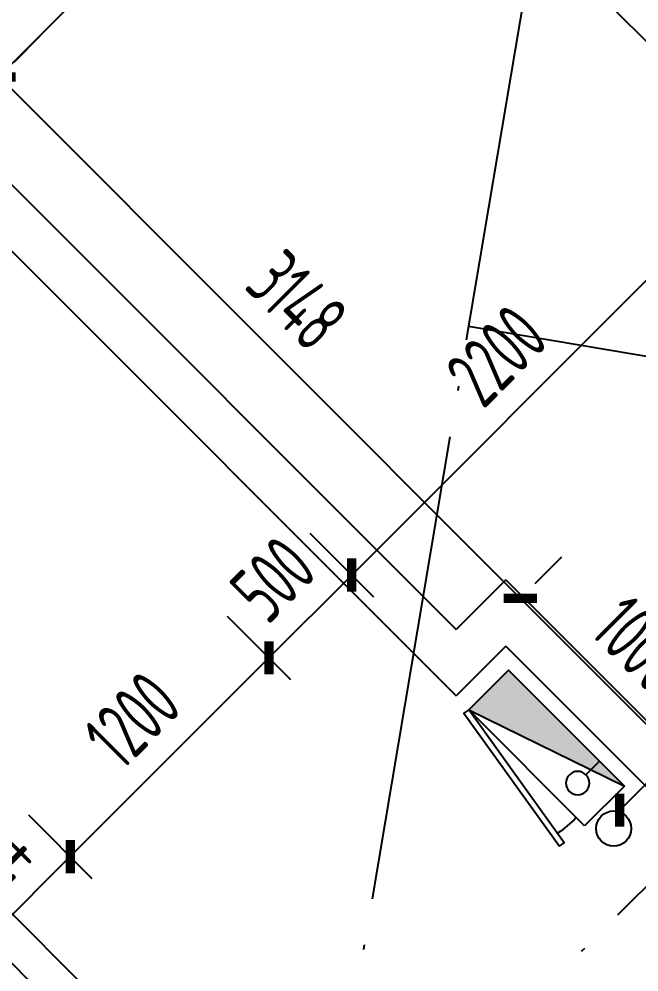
# Model space of a CAD drawing. Extents: x -936 to 12807311, y 101 to 1511157.
# Drawn here: x 12242446 to 12245094, y 1202383 to 1206451 of the extents above; entities that cross this region are included whole.
import ezdxf

# ---------------------------------------------------------------- set-up
doc = ezdxf.new("R2010")
doc.units = 0
doc.header["$LTSCALE"] = 1000
doc.header["$MEASUREMENT"] = 0
doc.linetypes.add('PX-GRID-T2$0$DOTE', pattern=[2.42, 2, -0.2, 0.02, -0.2])
doc.linetypes.add('TX-GRID-T2$0$DOTE', pattern=[2.42, 2, -0.2, 0.02, -0.2])
for name, color, linetype in [('PX-GRID-T2$0$DOTE', 1, 'Continuous'), ('PX-PLAN-F2-T2$0$0P-FE-FH-V', 3, 'Continuous'), ('PX-PLAN-F2-T2$0$0P-FE-HY（消火栓）', 1, 'Continuous'), ('PX-PLAN-F2-T2$0$PUB_DIM', 3, 'Continuous'), ('PX-PLAN-F2-T2$0$WALL', 9, 'Continuous'), ('TX-GRID-T2$0$DOTE', 1, 'Continuous'), ('TX-GRID-T2$0$PUB_DIM', 3, 'Continuous')]:
    doc.layers.add(name, color=color, linetype=linetype)
doc.styles.add('PX-PLAN-F2-T2$0$XD2008_T3', font='xd-hzs.shx', dxfattribs={"width": 0.7, "bigfont": 'xd-hztxt.shx'})
doc.styles.add('TX-GRID-T2$0$XD2008_T3', font='xd-hzs.shx', dxfattribs={"width": 0.7, "bigfont": 'xd-hztxt.shx'})
doc.dimstyles.new('PX-PLAN-F2-T2$0$_TCH_ARCH&&100', dxfattribs={"dimtxt": 250, "dimasz": 100, "dimexe": 250, "dimexo": 300, "dimgap": 100, "dimtad": 1, "dimdec": 0, "dimzin": 0, "dimdsep": 46, "dimtxsty": 'PX-PLAN-F2-T2$0$XD2008_T3', "dimblk": 'PX-PLAN-F2-T2$0$_ArchTick', "dimcen": 0.09, "dimclrd": 1, "dimclrt": 4, "dimazin": 2, "dimtfac": 1, "dimtdec": 0, "dimtix": 1, "dimtmove": 2, "dimatfit": 3, "dimfxl": 0, "dimtolj": 1, "dimtzin": 0, "dimarcsym": 0})
doc.dimstyles.new('TX-GRID-T2$0$_TCH_ARCH&&100', dxfattribs={"dimtxt": 350, "dimasz": 200, "dimexe": 250, "dimexo": 300, "dimgap": 100, "dimtad": 1, "dimdec": 0, "dimzin": 0, "dimdsep": 46, "dimtxsty": 'TX-GRID-T2$0$XD2008_T3', "dimblk": 'TX-GRID-T2$0$_ArchTick', "dimcen": 0.09, "dimclrd": 1, "dimclre": 1, "dimclrt": 4, "dimazin": 2, "dimtfac": 1, "dimtdec": 0, "dimtix": 1, "dimtmove": 2, "dimatfit": 3, "dimfxl": 0, "dimtolj": 1, "dimtzin": 0, "dimarcsym": 0})

# ---------------------------------------------------------------- blocks, each defined once
blk = doc.blocks.new('PX-PLAN-F2-T2$0$室内单口消火栓(平面)')
at = {"layer": 'PX-PLAN-F2-T2$0$0P-FE-HY（消火栓）'}
h = blk.add_hatch(color=256, dxfattribs=at)
h.dxf.hatch_style = 1
h.paths.add_polyline_path([(704, 0), (4, 0), (4, 240)])
for p, q in [((4, 0), (4, 240)), ((4, 240), (704, 0)), ((704, 240), (4, 240)), ((704, 0), (704, 240)), ((554, 81.8), (554, 0.3)), ((704, 0), (4, 0))]:
    blk.add_line(p, q, dxfattribs=at)
blk.add_lwpolyline([(689.8, 377.5), (694.1, 352.9), (4, 240), (-0.3, 264.6)], close=True, dxfattribs=at)
blk.add_circle((554, 131.8), 50, dxfattribs=at)
blk.add_arc((54, 240), 600, 0.0003, 9.9999, dxfattribs=at)
blk = doc.blocks.new('PX-PLAN-F2-T2$0$A$C77842B79')
at = {"layer": 'PX-PLAN-F2-T2$0$0P-FE-FH-V'}
blk.add_circle((28473.4, 35073.4, 0), 75, dxfattribs=at)
at = {"layer": 'PX-PLAN-F2-T2$0$0P-FE-HY（消火栓）', "xscale": -0.9999999999999994, "rotation": 144.5631989014368}
blk.add_blockref('PX-PLAN-F2-T2$0$室内单口消火栓(平面)', (27914.4, 35667.6, 0), dxfattribs=at)
blk = doc.blocks.new('PX-PLAN-F2-T2$0$_ArchTick')
at = {"color": 0, "linetype": 'ByBlock', "const_width": 0.4}
blk.add_lwpolyline([(-0.5, -0.5), (0.5, 0.5)], dxfattribs=at)
blk = doc.blocks.new('*D794')
at = {"layer": 'Defpoints', "color": 0, "transparency": 16777216}
for p in [(12242665, 1202875.3), (12242971.3, 1202569), (12242600.8, 1202198.5)]:
    blk.add_point(p, dxfattribs=at)
at = {"layer": 'PX-PLAN-F2-T2$0$PUB_DIM', "color": 0, "lineweight": -2, "transparency": 16777216}
for p, q in [((12242759.1, 1202781.1), (12242488.2, 1203052.1)), ((12242388.7, 1202410.7), (12242117.7, 1202681.6))]:
    blk.add_line(p, q, dxfattribs=at)
at = {"layer": 'PX-PLAN-F2-T2$0$PUB_DIM', "color": 1, "lineweight": -2, "transparency": 16777216}
blk.add_line((12242294.5, 1202504.9), (12242665, 1202875.3), dxfattribs=at)
at = {"layer": 'PX-PLAN-F2-T2$0$PUB_DIM', "color": 1, "lineweight": -2, "transparency": 16777216, "xscale": 100, "yscale": 100, "zscale": 100}
for p, rotation in [((12242665, 1202875.3), 45.00024613486259), ((12242294.5, 1202504.9), 225.0002461348626)]:
    blk.add_blockref('PX-PLAN-F2-T2$0$_ArchTick', p, dxfattribs=dict(at, rotation=rotation))
at = {"layer": 'PX-PLAN-F2-T2$0$PUB_DIM', "color": 4, "transparency": 16777216, "insert": (12242320.6, 1202849.2), "char_height": 250, "attachment_point": 5, "rotation": 45.0002, "style": 'PX-PLAN-F2-T2$0$XD2008_T3'}
blk.add_mtext('\\A1;524', dxfattribs=at)
blk = doc.blocks.new('*D795')
at = {"layer": 'Defpoints', "color": 0, "transparency": 16777216}
for p in [(12243513.5, 1203723.9), (12243819.8, 1203417.5), (12242971.3, 1202569)]:
    blk.add_point(p, dxfattribs=at)
at = {"layer": 'PX-PLAN-F2-T2$0$PUB_DIM', "color": 0, "lineweight": -2, "transparency": 16777216}
for p, q in [((12243607.7, 1203629.7), (12243336.7, 1203900.6)), ((12242759.1, 1202781.1), (12242488.2, 1203052.1))]:
    blk.add_line(p, q, dxfattribs=at)
at = {"layer": 'PX-PLAN-F2-T2$0$PUB_DIM', "color": 1, "lineweight": -2, "transparency": 16777216}
blk.add_line((12242665, 1202875.3), (12243513.5, 1203723.9), dxfattribs=at)
at = {"layer": 'PX-PLAN-F2-T2$0$PUB_DIM', "color": 1, "lineweight": -2, "transparency": 16777216, "xscale": 100, "yscale": 100, "zscale": 100}
for p, rotation in [((12243513.5, 1203723.9), 45.00024613489575), ((12242665, 1202875.3), 225.0002461348957)]:
    blk.add_blockref('PX-PLAN-F2-T2$0$_ArchTick', p, dxfattribs=dict(at, rotation=rotation))
at = {"layer": 'PX-PLAN-F2-T2$0$PUB_DIM', "color": 4, "transparency": 16777216, "insert": (12242930.1, 1203458.7), "char_height": 250, "attachment_point": 5, "rotation": 45.0002, "style": 'PX-PLAN-F2-T2$0$XD2008_T3'}
blk.add_mtext('\\A1;1200', dxfattribs=at)
blk = doc.blocks.new('*D796')
at = {"layer": 'Defpoints', "color": 0, "transparency": 16777216}
for p in [(12243867, 1204077.4), (12244173.4, 1203771.1), (12243819.8, 1203417.5)]:
    blk.add_point(p, dxfattribs=at)
at = {"layer": 'PX-PLAN-F2-T2$0$PUB_DIM', "color": 0, "lineweight": -2, "transparency": 16777216}
for p, q in [((12243961.2, 1203983.2), (12243690.3, 1204254.2)), ((12243607.7, 1203629.7), (12243336.7, 1203900.6))]:
    blk.add_line(p, q, dxfattribs=at)
at = {"layer": 'PX-PLAN-F2-T2$0$PUB_DIM', "color": 1, "lineweight": -2, "transparency": 16777216}
blk.add_line((12243513.5, 1203723.9), (12243867, 1204077.4), dxfattribs=at)
at = {"layer": 'PX-PLAN-F2-T2$0$PUB_DIM', "color": 1, "lineweight": -2, "transparency": 16777216, "xscale": 100, "yscale": 100, "zscale": 100}
for p, rotation in [((12243867, 1204077.4), 45.00024613491259), ((12243513.5, 1203723.9), 225.0002461349126)]:
    blk.add_blockref('PX-PLAN-F2-T2$0$_ArchTick', p, dxfattribs=dict(at, rotation=rotation))
at = {"layer": 'PX-PLAN-F2-T2$0$PUB_DIM', "color": 4, "transparency": 16777216, "insert": (12243531.2, 1204059.7), "char_height": 250, "attachment_point": 5, "rotation": 45.0002, "style": 'PX-PLAN-F2-T2$0$XD2008_T3'}
blk.add_mtext('\\A1;500', dxfattribs=at)
blk = doc.blocks.new('*D797')
at = {"layer": 'Defpoints', "color": 0, "transparency": 16777216}
for p in [(12245422.7, 1205633.1), (12245729, 1205326.8), (12244173.4, 1203771.1)]:
    blk.add_point(p, dxfattribs=at)
at = {"layer": 'PX-PLAN-F2-T2$0$PUB_DIM', "color": 0, "lineweight": -2, "transparency": 16777216}
for p, q in [((12245516.9, 1205538.9), (12245245.9, 1205809.9)), ((12243961.2, 1203983.2), (12243690.3, 1204254.2))]:
    blk.add_line(p, q, dxfattribs=at)
at = {"layer": 'PX-PLAN-F2-T2$0$PUB_DIM', "color": 1, "lineweight": -2, "transparency": 16777216}
blk.add_line((12243867, 1204077.4), (12245422.7, 1205633.1), dxfattribs=at)
at = {"layer": 'PX-PLAN-F2-T2$0$PUB_DIM', "color": 1, "lineweight": -2, "transparency": 16777216, "xscale": 100, "yscale": 100, "zscale": 100}
for p, rotation in [((12245422.7, 1205633.1), 45.00024613485452), ((12243867, 1204077.4), 225.0002461348545)]:
    blk.add_blockref('PX-PLAN-F2-T2$0$_ArchTick', p, dxfattribs=dict(at, rotation=rotation))
at = {"layer": 'PX-PLAN-F2-T2$0$PUB_DIM', "color": 4, "transparency": 16777216, "insert": (12244485.8, 1205014.3), "char_height": 250, "attachment_point": 5, "rotation": 45.0002, "style": 'PX-PLAN-F2-T2$0$XD2008_T3'}
blk.add_mtext('\\A1;2200', dxfattribs=at)
blk = doc.blocks.new('*D850')
at = {"layer": 'Defpoints', "color": 0, "transparency": 16777216}
for p in [(12246356.4, 1204557.9), (12246426.5, 1204487.9), (12244942.2, 1203143.7)]:
    blk.add_point(p, dxfattribs=at)
at = {"layer": 'PX-PLAN-F2-T2$0$PUB_DIM', "color": 1, "lineweight": -2, "transparency": 16777216}
blk.add_line((12245012.2, 1203073.6), (12246426.5, 1204487.9), dxfattribs=at)
at = {"layer": 'PX-PLAN-F2-T2$0$PUB_DIM', "color": 0, "lineweight": -2, "transparency": 16777216}
for p, q in [((12246568.6, 1204345.8), (12246603.3, 1204311.1)), ((12245154.3, 1202931.6), (12245189, 1202896.9))]:
    blk.add_line(p, q, dxfattribs=at)
at = {"layer": 'PX-PLAN-F2-T2$0$PUB_DIM', "color": 1, "lineweight": -2, "transparency": 16777216, "xscale": 100, "yscale": 100, "zscale": 100}
for p, rotation in [((12246426.5, 1204487.9), 45.00009177757828), ((12245012.2, 1203073.6), 225.0000917775782)]:
    blk.add_blockref('PX-PLAN-F2-T2$0$_ArchTick', p, dxfattribs=dict(at, rotation=rotation))
at = {"layer": 'PX-PLAN-F2-T2$0$PUB_DIM', "color": 4, "transparency": 16777216, "insert": (12245560.3, 1203939.9), "char_height": 250, "attachment_point": 5, "rotation": 45.0001, "style": 'PX-PLAN-F2-T2$0$XD2008_T3'}
blk.add_mtext('\\A1;2000', dxfattribs=at)
blk = doc.blocks.new('*D859')
at = {"layer": 'Defpoints', "color": 0, "transparency": 16777216}
for p in [(12242212.6, 1206055.2), (12244587.5, 1203978), (12244438.6, 1203829.2)]:
    blk.add_point(p, dxfattribs=at)
at = {"layer": 'PX-PLAN-F2-T2$0$PUB_DIM', "color": 0, "lineweight": -2, "transparency": 16777216}
for p, q in [((12242424.7, 1206267.3), (12242538.2, 1206380.8)), ((12244650.8, 1204041.3), (12244764.3, 1204154.8))]:
    blk.add_line(p, q, dxfattribs=at)
at = {"layer": 'PX-PLAN-F2-T2$0$PUB_DIM', "color": 1, "lineweight": -2, "transparency": 16777216}
blk.add_line((12242361.4, 1206204.1), (12244587.5, 1203978), dxfattribs=at)
at = {"layer": 'PX-PLAN-F2-T2$0$PUB_DIM', "color": 1, "lineweight": -2, "transparency": 16777216, "xscale": 100, "yscale": 100, "zscale": 100}
for p, rotation in [((12242361.4, 1206204.1), 135.0002461355401), ((12244587.5, 1203978), 315.0002461355401)]:
    blk.add_blockref('PX-PLAN-F2-T2$0$_ArchTick', p, dxfattribs=dict(at, rotation=rotation))
at = {"layer": 'PX-PLAN-F2-T2$0$PUB_DIM', "color": 4, "transparency": 16777216, "insert": (12243633.6, 1205250.1), "char_height": 250, "attachment_point": 5, "rotation": 315.0002, "style": 'PX-PLAN-F2-T2$0$XD2008_T3'}
blk.add_mtext('\\A1;3148', dxfattribs=at)
blk = doc.blocks.new('*D860')
at = {"layer": 'Defpoints', "color": 0, "transparency": 16777216}
for p in [(12244438.6, 1203829.2), (12245294.6, 1203270.9), (12245145.7, 1203122.1)]:
    blk.add_point(p, dxfattribs=at)
at = {"layer": 'PX-PLAN-F2-T2$0$PUB_DIM', "color": 0, "lineweight": -2, "transparency": 16777216}
for p, q in [((12244650.8, 1204041.3), (12244764.3, 1204154.8)), ((12245357.9, 1203334.2), (12245471.4, 1203447.7))]:
    blk.add_line(p, q, dxfattribs=at)
at = {"layer": 'PX-PLAN-F2-T2$0$PUB_DIM', "color": 1, "lineweight": -2, "transparency": 16777216}
blk.add_line((12244587.5, 1203978), (12245294.6, 1203270.9), dxfattribs=at)
at = {"layer": 'PX-PLAN-F2-T2$0$PUB_DIM', "color": 1, "lineweight": -2, "transparency": 16777216, "xscale": 100, "yscale": 100, "zscale": 100}
for p, rotation in [((12244587.5, 1203978), 135.000246135548), ((12245294.6, 1203270.9), 315.000246135548)]:
    blk.add_blockref('PX-PLAN-F2-T2$0$_ArchTick', p, dxfattribs=dict(at, rotation=rotation))
at = {"layer": 'PX-PLAN-F2-T2$0$PUB_DIM', "color": 4, "transparency": 16777216, "insert": (12245100.1, 1203783.6), "char_height": 250, "attachment_point": 5, "rotation": 315.0002, "style": 'PX-PLAN-F2-T2$0$XD2008_T3'}
blk.add_mtext('\\A1;1000', dxfattribs=at)
blk = doc.blocks.new('PX-GRID-T2')
at = {"layer": 'PX-GRID-T2$0$DOTE', "linetype": 'PX-GRID-T2$0$DOTE'}
for p, q in [((12245896.9, 1214212.6), (12236203.4, 1156756.7)), ((12244366.3, 1205140.5), (12275723.2, 1199850.3))]:
    blk.add_line(p, q, dxfattribs=at)
blk = doc.blocks.new('TX-GRID-T2$0$_ArchTick')
at = {"color": 0, "linetype": 'ByBlock', "const_width": 0.4}
blk.add_lwpolyline([(-0.5, -0.5), (0.5, 0.5)], dxfattribs=at)
blk = doc.blocks.new('*D2303')
at = {"layer": 'Defpoints', "color": 0, "transparency": 16777216}
for p in [(12245030.5, 1208875.9), (12248707.5, 1206330.3), (12248141.8, 1205764.6)]:
    blk.add_point(p, dxfattribs=at)
at = {"layer": 'TX-GRID-T2$0$PUB_DIM', "color": 1, "lineweight": -2, "transparency": 16777216}
for p, q in [((12245242.7, 1209088), (12245773, 1209618.3)), ((12245596.2, 1209441.6), (12248707.5, 1206330.3)), ((12248354, 1205976.7), (12248884.3, 1206507.1))]:
    blk.add_line(p, q, dxfattribs=at)
at = {"layer": 'TX-GRID-T2$0$PUB_DIM', "color": 1, "lineweight": -2, "transparency": 16777216, "xscale": 200, "yscale": 200, "zscale": 200}
for p, rotation in [((12245596.2, 1209441.6), 135.0000754728965), ((12248707.5, 1206330.3), 315.0000754728965)]:
    blk.add_blockref('TX-GRID-T2$0$_ArchTick', p, dxfattribs=dict(at, rotation=rotation))
at = {"layer": 'TX-GRID-T2$0$PUB_DIM', "color": 4, "transparency": 16777216, "insert": (12247346.3, 1208080.4), "char_height": 350, "attachment_point": 5, "rotation": 315.0001, "style": 'TX-GRID-T2$0$XD2008_T3'}
blk.add_mtext('\\A1;4400', dxfattribs=at)
blk = doc.blocks.new('PX-PLAN-F2-T2')
at = {"layer": 'PX-PLAN-F2-T2$0$WALL'}
for p, q in [((12241767.349, 1206107.632), (12244312.936, 1203562.054)), ((12242050.191, 1206107.633), (12244312.936, 1203844.896)), ((12244525.067, 1204057.029), (12244312.936, 1203844.896)), ((12244525.067, 1204057.029), (12245232.176, 1203349.923)), ((12244525.068, 1203774.186), (12244312.936, 1203562.054)), ((12244525.068, 1203774.186), (12245232.176, 1203067.081)), ((12241891.093, 1203155.469), (12243446.735, 1201599.833))]:
    blk.add_line(p, q, dxfattribs=at)
at = {"layer": 'PX-PLAN-F2-T2$0$0P-FE-HY（消火栓）', "rotation": 350.4236160085533}
blk.add_blockref('PX-PLAN-F2-T2$0$A$C77842B79', (12211074.739, 1173147.489, 0), dxfattribs=at)
at = {"layer": 'PX-PLAN-F2-T2$0$PUB_DIM'}
for base, p1, p2, angle, picture, middle, turn in [((12244587.491, 1203978.031), (12242212.57, 1206055.201), (12244438.625, 1203829.165), 315.000246, '*D859', (12243633.561, 1205250.149), 315.000246), ((12245422.697, 1205633.089), (12244173.354, 1203771.098), (12245729.015, 1205326.773), 45.000246, '*D797', (12244485.766, 1205014.35), 45.000246), ((12246426.497, 1204487.902), (12244942.19, 1203143.687), (12246356.448, 1204557.95), 45.000092, '*D850', (12245560.268, 1203939.869), 45.000092), ((12243867.036, 1204077.414), (12243819.802, 1203417.542), (12244173.354, 1203771.098), 45.000246, '*D796', (12243531.159, 1204059.735), 45.000246), ((12245294.601, 1203270.927), (12244438.625, 1203829.165), (12245145.735, 1203122.061), 315.000246, '*D860', (12245100.144, 1203783.579), 315.000246), ((12243513.483, 1203723.858), (12242971.277, 1202569.01), (12243819.802, 1203417.542), 45.000246, '*D795', (12242930.121, 1203458.691), 45.000246), ((12242664.958, 1202875.326), (12242600.818, 1202198.549), (12242971.277, 1202569.01), 45.000246, '*D794', (12242320.629, 1202849.194), 45.000246)]:
    dim = blk.add_linear_dim(base=base, p1=p1, p2=p2, angle=angle, dimstyle='PX-PLAN-F2-T2$0$_TCH_ARCH&&100', override={"dimgap": 0}, dxfattribs=at)
    dim.commit()
    dim.dimension.update_dxf_attribs({"geometry": picture, "text_midpoint": middle, "dimtype": 161, "text_rotation": turn})
blk = doc.blocks.new('TX-GRID-T2')
at = {"layer": 'TX-GRID-T2$0$DOTE', "linetype": 'TX-GRID-T2$0$DOTE'}
for p, q in [((12218943.6, 1232537.6), (12249891.1, 1201590.2)), ((12215620.2, 1229214.2), (12246567.7, 1198266.7)), ((12246727.6, 1210572.9), (12222099.2, 1185944.5)), ((12249838.9, 1207461.7), (12225210.5, 1182833.2))]:
    blk.add_line(p, q, dxfattribs=at)
at = {"layer": 'TX-GRID-T2$0$PUB_DIM'}
dim = blk.add_linear_dim(base=(12248707.5, 1206330.3), p1=(12245030.5, 1208875.9), p2=(12248141.8, 1205764.6), angle=315.0001, dimstyle='TX-GRID-T2$0$_TCH_ARCH&&100', override={"dimgap": 0}, dxfattribs=at)
dim.commit()
dim.dimension.update_dxf_attribs({"geometry": '*D2303', "text_midpoint": (12247346.3, 1208080.4), "dimtype": 161, "text_rotation": 315.0001})

msp = doc.modelspace()

# ---------------------------------------------------------------- block references
for name in ['PX-PLAN-F2-T2', 'PX-GRID-T2', 'TX-GRID-T2']:
    msp.add_blockref(name, (0, 0))

doc.saveas('drawing.dxf')
